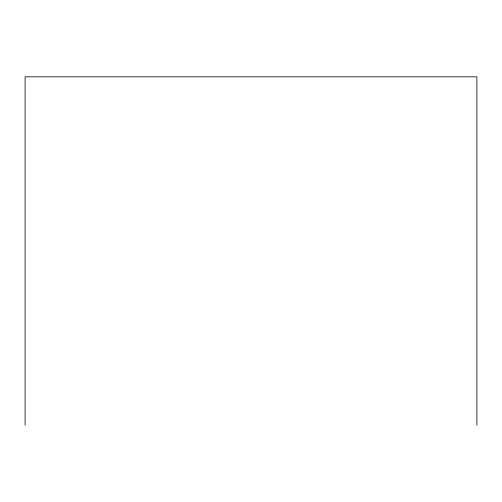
<?xml version="1.0" encoding="UTF-8"?>
<svg xmlns="http://www.w3.org/2000/svg" width="502" height="502" viewBox="0 0 502 502"><rect width="100%" height="100%" fill="white"/><g stroke="black" fill="none" stroke-linecap="round" stroke-linejoin="round"><path stroke-width="0.75" d="M476.9 425.175L476.9 76.825L25.1 76.825L25.1 425.175"/></g></svg>
